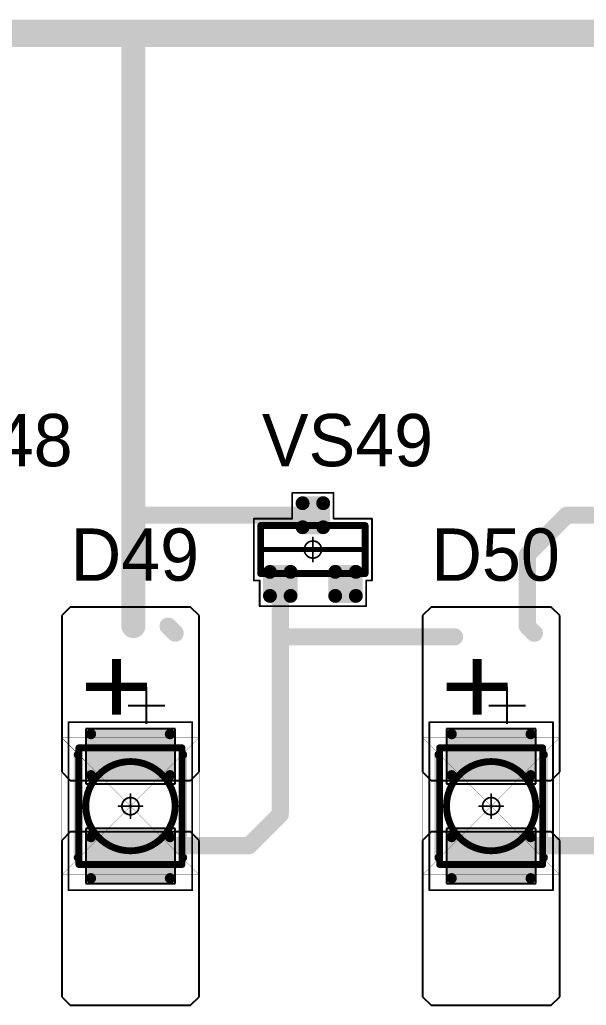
# Model space of a CAD drawing. Header units: millimetres. Extents: x 0 to 775, y 25 to 939.
# Drawn here: x 179.11 to 195.6, y 114.6 to 143.31 of the extents above; entities that cross this region are included whole.
import ezdxf

# ---------------------------------------------------------------- set-up
doc = ezdxf.new("R2010")
doc.units = ezdxf.units.MM
for name, color, linetype in [('Mechanical13', 56, 'Continuous'), ('Mechanical15', 56, 'Continuous'), ('Mechanical9', 56, 'Continuous'), ('TopLayer', 1, 'Continuous'), ('TopOverlay', 2, 'Continuous'), ('TopPaste', 8, 'Continuous'), ('TopSolder', 216, 'Continuous')]:
    doc.layers.add(name, color=color, linetype=linetype)

# ---------------------------------------------------------------- blocks, each defined once
blk = doc.blocks.new('SOT23_20')
at = {"layer": 'Mechanical13', "const_width": 0.2}
for points in [[(-0.7, 1.52), (0.7, 1.52)], [(-0.7, 1.52), (-0.7, -1.52)], [(0.7, 1.52), (0.7, -1.52)], [(-0.7, -1.52), (0.7, -1.52)]]:
    blk.add_lwpolyline(points, dxfattribs=at)
at = {"layer": 'Mechanical13', "const_width": 0.1}
for points in [[(-0.75, 1.52, 1), (-0.65, 1.52, 1)], [(-0.75, 1.52, 1), (-0.65, 1.52, 1)], [(0.65, 1.52, 1), (0.75, 1.52, 1)], [(0.65, 1.52, 1), (0.75, 1.52, 1)], [(-0.75, -1.52, 1), (-0.65, -1.52, 1)], [(-0.75, -1.52, 1), (-0.65, -1.52, 1)], [(0.65, -1.52, 1), (0.75, -1.52, 1)], [(0.65, -1.52, 1), (0.75, -1.52, 1)]]:
    blk.add_lwpolyline(points, format="xyb", close=True, dxfattribs=at)
at = {"layer": 'Mechanical15', "const_width": 0.05}
for points in [[(-0.9, 1.72), (-0.9, 1.55)], [(-0.9, 1.72), (0.9, 1.72)], [(0.9, 1.72), (0.9, 0.6)], [(-1.65, 1.55), (-1.65, -1.55)], [(-1.65, 1.55), (-0.9, 1.55)], [(0.9, 0.6), (1.65, 0.6)], [(1.65, 0.6), (1.65, -0.6)], [(0, 0.35), (0, -0.35)], [(-0.35, 0), (0.35, 0)], [(0.9, -0.6), (1.65, -0.6)], [(0.9, -0.6), (0.9, -1.72)], [(-1.65, -1.55), (-0.9, -1.55)], [(-0.9, -1.55), (-0.9, -1.72)], [(-0.9, -1.72), (0.9, -1.72)]]:
    blk.add_lwpolyline(points, dxfattribs=at)
at = {"layer": 'Mechanical15'}
for points, const_width in [([(-0.913, 1.72, 1), (-0.888, 1.72, 1)], 0.025), ([(-0.913, 1.72, 1), (-0.888, 1.72, 1)], 0.025), ([(0.888, 1.72, 1), (0.913, 1.72, 1)], 0.025), ([(0.888, 1.72, 1), (0.913, 1.72, 1)], 0.025), ([(-1.662, 1.55, 1), (-1.637, 1.55, 1)], 0.025), ([(-1.662, 1.55, 1), (-1.637, 1.55, 1)], 0.025), ([(-0.913, 1.55, 1), (-0.888, 1.55, 1)], 0.025), ([(-0.913, 1.55, 1), (-0.888, 1.55, 1)], 0.025), ([(0.888, 0.6, 1), (0.913, 0.6, 1)], 0.025), ([(0.888, 0.6, 1), (0.913, 0.6, 1)], 0.025), ([(1.637, 0.6, 1), (1.662, 0.6, 1)], 0.025), ([(1.637, 0.6, 1), (1.662, 0.6, 1)], 0.025), ([(-0.012, 0.35, 1), (0.012, 0.35, 1)], 0.025), ([(-0.362, 0, 1), (-0.337, 0, 1)], 0.025), ([(0.25, 0, 1), (-0.25, 0, 1)], 0.05), ([(-0.262, 0, 1), (-0.238, 0, 1)], 0.025), ([(0.238, 0, 1), (0.262, 0, 1)], 0.025), ([(0.337, 0, 1), (0.362, 0, 1)], 0.025), ([(-0.012, -0.35, 1), (0.012, -0.35, 1)], 0.025), ([(0.888, -0.6, 1), (0.913, -0.6, 1)], 0.025), ([(0.888, -0.6, 1), (0.913, -0.6, 1)], 0.025), ([(1.637, -0.6, 1), (1.662, -0.6, 1)], 0.025), ([(1.637, -0.6, 1), (1.662, -0.6, 1)], 0.025), ([(-1.662, -1.55, 1), (-1.637, -1.55, 1)], 0.025), ([(-1.662, -1.55, 1), (-1.637, -1.55, 1)], 0.025), ([(-0.913, -1.55, 1), (-0.888, -1.55, 1)], 0.025), ([(-0.913, -1.55, 1), (-0.888, -1.55, 1)], 0.025), ([(-0.913, -1.72, 1), (-0.888, -1.72, 1)], 0.025), ([(-0.913, -1.72, 1), (-0.888, -1.72, 1)], 0.025), ([(0.888, -1.72, 1), (0.913, -1.72, 1)], 0.025), ([(0.888, -1.72, 1), (0.913, -1.72, 1)], 0.025)]:
    blk.add_lwpolyline(points, format="xyb", close=True, dxfattribs=dict(at, const_width=const_width))
at = {"layer": 'TopLayer', "const_width": 0.1}
for points in [[(-1.4, 1.25, 1), (-1.3, 1.25, 1)], [(-0.7, 1.25, 1), (-0.6, 1.25, 1)], [(-1.4, 0.65, 1), (-1.3, 0.65, 1)], [(-0.7, 0.65, 1), (-0.6, 0.65, 1)], [(0.6, 0.3, 1), (0.7, 0.3, 1)], [(1.3, 0.3, 1), (1.4, 0.3, 1)], [(0.6, -0.3, 1), (0.7, -0.3, 1)], [(1.3, -0.3, 1), (1.4, -0.3, 1)], [(-1.4, -0.65, 1), (-1.3, -0.65, 1)], [(-0.7, -0.65, 1), (-0.6, -0.65, 1)], [(-1.4, -1.25, 1), (-1.3, -1.25, 1)], [(-0.7, -1.25, 1), (-0.6, -1.25, 1)]]:
    blk.add_lwpolyline(points, format="xyb", close=True, dxfattribs=at)
at = {"layer": 'TopLayer'}
for points in [[(-1.45, 1.25), (-1.45, 0.65), (-0.55, 1.25), (-0.55, 0.65)], [(-1.35, 1.35), (-1.35, 0.55), (-0.65, 1.35), (-0.65, 0.55)], [(0.55, 0.3), (0.55, -0.3), (1.45, 0.3), (1.45, -0.3)], [(0.65, 0.4), (0.65, -0.4), (1.35, 0.4), (1.35, -0.4)], [(-1.35, -0.55), (-1.35, -1.35), (-0.65, -0.55), (-0.65, -1.35)], [(-1.45, -0.65), (-1.45, -1.25), (-0.55, -0.65), (-0.55, -1.25)]]:
    blk.add_solid(points, dxfattribs=at)
at = {"layer": 'TopOverlay', "const_width": 0.15}
blk.add_lwpolyline([(0, 1.5), (0, -1.5)], dxfattribs=at)
at = {"layer": 'TopOverlay', "const_width": 0.075}
for points in [[(-0.038, 1.5, 1), (0.038, 1.5, 1)], [(-0.038, -1.5, 1), (0.038, -1.5, 1)]]:
    blk.add_lwpolyline(points, format="xyb", close=True, dxfattribs=at)
at = {"layer": 'TopPaste', "const_width": 0.075}
for points in [[(-1.387, 1.25, 1), (-1.313, 1.25, 1)], [(-0.687, 1.25, 1), (-0.613, 1.25, 1)], [(-1.387, 0.65, 1), (-1.313, 0.65, 1)], [(-0.687, 0.65, 1), (-0.613, 0.65, 1)], [(0.613, 0.3, 1), (0.687, 0.3, 1)], [(1.313, 0.3, 1), (1.387, 0.3, 1)], [(0.613, -0.3, 1), (0.687, -0.3, 1)], [(1.313, -0.3, 1), (1.387, -0.3, 1)], [(-1.387, -0.65, 1), (-1.313, -0.65, 1)], [(-0.687, -0.65, 1), (-0.613, -0.65, 1)], [(-1.387, -1.25, 1), (-1.313, -1.25, 1)], [(-0.687, -1.25, 1), (-0.613, -1.25, 1)]]:
    blk.add_lwpolyline(points, format="xyb", close=True, dxfattribs=at)
at = {"layer": 'TopPaste'}
for points in [[(-1.425, 1.25), (-1.425, 0.65), (-0.575, 1.25), (-0.575, 0.65)], [(-1.35, 1.325), (-1.35, 0.575), (-0.65, 1.325), (-0.65, 0.575)], [(0.575, 0.3), (0.575, -0.3), (1.425, 0.3), (1.425, -0.3)], [(0.65, 0.375), (0.65, -0.375), (1.35, 0.375), (1.35, -0.375)], [(-1.425, -0.65), (-1.425, -1.25), (-0.575, -0.65), (-0.575, -1.25)], [(-1.35, -0.575), (-1.35, -1.325), (-0.65, -0.575), (-0.65, -1.325)]]:
    blk.add_solid(points, dxfattribs=at)
at = {"layer": 'TopSolder', "const_width": 0.202}
for points in [[(-1.451, 1.25, 1), (-1.249, 1.25, 1)], [(-0.751, 1.25, 1), (-0.549, 1.25, 1)], [(-1.451, 0.65, 1), (-1.249, 0.65, 1)], [(-0.751, 0.65, 1), (-0.549, 0.65, 1)], [(0.549, 0.3, 1), (0.751, 0.3, 1)], [(1.249, 0.3, 1), (1.451, 0.3, 1)], [(0.549, -0.3, 1), (0.751, -0.3, 1)], [(1.249, -0.3, 1), (1.451, -0.3, 1)], [(-1.451, -0.65, 1), (-1.249, -0.65, 1)], [(-0.751, -0.65, 1), (-0.549, -0.65, 1)], [(-1.451, -1.25, 1), (-1.249, -1.25, 1)], [(-0.751, -1.25, 1), (-0.549, -1.25, 1)]]:
    blk.add_lwpolyline(points, format="xyb", close=True, dxfattribs=at)
at = {"layer": 'TopSolder'}
for points in [[(-1.35, 1.452), (-1.35, 0.448), (-0.65, 1.452), (-0.65, 0.448)], [(-1.552, 1.25), (-1.552, 0.65), (-0.448, 1.25), (-0.448, 0.65)], [(0.448, 0.3), (0.448, -0.3), (1.552, 0.3), (1.552, -0.3)], [(0.65, 0.502), (0.65, -0.502), (1.35, 0.502), (1.35, -0.502)], [(-1.35, -0.448), (-1.35, -1.452), (-0.65, -0.448), (-0.65, -1.452)], [(-1.552, -0.65), (-1.552, -1.25), (-0.448, -0.65), (-0.448, -1.25)]]:
    blk.add_solid(points, dxfattribs=at)
blk = doc.blocks.new('T66G_112')
at = {"layer": 'Mechanical13'}
for p, q in [((2.936, 0.071), (2.936, -1)), ((2.4, -0.464), (3.471, -0.464))]:
    blk.add_line(p, q, dxfattribs=at)
at = {"layer": 'Mechanical13', "const_width": 0.2}
for points in [[(-1.7, 1.5), (-1.7, -1.5)], [(-1.7, 1.5), (1.7, 1.5)], [(1.7, 1.5), (1.7, -1.5)], [(-1.7, -1.5), (1.7, -1.5)]]:
    blk.add_lwpolyline(points, dxfattribs=at)
at = {"layer": 'Mechanical13'}
for points, const_width in [([(-1.75, 1.5, 1), (-1.65, 1.5, 1)], 0.1), ([(-1.75, 1.5, 1), (-1.65, 1.5, 1)], 0.1), ([(1.65, 1.5, 1), (1.75, 1.5, 1)], 0.1), ([(1.65, 1.5, 1), (1.75, 1.5, 1)], 0.1), ([(1.3, 0, 1), (-1.3, 0, 1)], 0.2), ([(-1.35, 0, 1), (-1.25, 0, 1)], 0.1), ([(1.25, 0, 1), (1.35, 0, 1)], 0.1), ([(-1.75, -1.5, 1), (-1.65, -1.5, 1)], 0.1), ([(-1.75, -1.5, 1), (-1.65, -1.5, 1)], 0.1), ([(1.65, -1.5, 1), (1.75, -1.5, 1)], 0.1), ([(1.65, -1.5, 1), (1.75, -1.5, 1)], 0.1)]:
    blk.add_lwpolyline(points, format="xyb", close=True, dxfattribs=dict(at, const_width=const_width))
at = {"layer": 'Mechanical15', "const_width": 0.05}
for points in [[(-2.45, 1.8), (2.45, 1.8)], [(-2.45, 1.8), (-2.45, -1.8)], [(2.45, 1.8), (2.45, -1.8)], [(0, 0.35), (0, -0.35)], [(-0.35, 0), (0.35, 0)], [(-2.45, -1.8), (2.45, -1.8)]]:
    blk.add_lwpolyline(points, dxfattribs=at)
at = {"layer": 'Mechanical15'}
for points, const_width in [([(-2.462, 1.8, 1), (-2.438, 1.8, 1)], 0.025), ([(-2.462, 1.8, 1), (-2.438, 1.8, 1)], 0.025), ([(2.438, 1.8, 1), (2.462, 1.8, 1)], 0.025), ([(2.438, 1.8, 1), (2.462, 1.8, 1)], 0.025), ([(-0.012, 0.35, 1), (0.012, 0.35, 1)], 0.025), ([(-0.362, 0, 1), (-0.337, 0, 1)], 0.025), ([(0.25, 0, 1), (-0.25, 0, 1)], 0.05), ([(-0.262, 0, 1), (-0.238, 0, 1)], 0.025), ([(0.238, 0, 1), (0.262, 0, 1)], 0.025), ([(0.337, 0, 1), (0.362, 0, 1)], 0.025), ([(-0.012, -0.35, 1), (0.012, -0.35, 1)], 0.025), ([(-2.462, -1.8, 1), (-2.438, -1.8, 1)], 0.025), ([(-2.462, -1.8, 1), (-2.438, -1.8, 1)], 0.025), ([(2.438, -1.8, 1), (2.462, -1.8, 1)], 0.025), ([(2.438, -1.8, 1), (2.462, -1.8, 1)], 0.025)]:
    blk.add_lwpolyline(points, format="xyb", close=True, dxfattribs=dict(at, const_width=const_width))
at = {"layer": 'TopLayer'}
for p, q in [((-5.55, 2), (-5.8, 1.75)), ((-5.8, 1.75), (-5.8, -1.75)), ((-1, 2), (-5.55, 2)), ((-0.75, 1.75), (-1, 2)), ((-0.75, -1.75), (-0.75, 1.75)), ((1, 2), (0.75, 1.75)), ((0.75, 1.75), (0.75, -1.75)), ((5.55, 2), (1, 2)), ((5.8, 1.75), (5.55, 2)), ((5.8, -1.75), (5.8, 1.75)), ((-5.8, -1.75), (-5.55, -2)), ((-5.55, -2), (-1, -2)), ((-1, -2), (-0.75, -1.75)), ((0.75, -1.75), (1, -2)), ((1, -2), (5.55, -2)), ((5.55, -2), (5.8, -1.75))]:
    blk.add_line(p, q, dxfattribs=at)
at = {"layer": 'TopLayer', "const_width": 0.15}
for points in [[(-2.175, 1.15, 1), (-2.025, 1.15, 1)], [(-0.975, 1.15, 1), (-0.825, 1.15, 1)], [(0.825, 1.15, 1), (0.975, 1.15, 1)], [(2.025, 1.15, 1), (2.175, 1.15, 1)], [(-2.175, -1.15, 1), (-2.025, -1.15, 1)], [(-0.975, -1.15, 1), (-0.825, -1.15, 1)], [(0.825, -1.15, 1), (0.975, -1.15, 1)], [(2.025, -1.15, 1), (2.175, -1.15, 1)]]:
    blk.add_lwpolyline(points, format="xyb", close=True, dxfattribs=at)
at = {"layer": 'TopLayer'}
for points in [[(-0.75, 1.15), (-2.25, 1.15), (-0.75, -1.15), (-2.25, -1.15)], [(-0.9, 1.3), (-2.1, 1.3), (-0.9, -1.3), (-2.1, -1.3)], [(2.25, 1.15), (0.75, 1.15), (2.25, -1.15), (0.75, -1.15)], [(2.1, 1.3), (0.9, 1.3), (2.1, -1.3), (0.9, -1.3)]]:
    blk.add_solid(points, dxfattribs=at)
at = {"layer": 'TopOverlay', "const_width": 0.25}
for points in [[(-1.5, 1.525), (1.5, 1.525)], [(-1.5, -1.525), (1.5, -1.525)]]:
    blk.add_lwpolyline(points, dxfattribs=at)
at = {"layer": 'TopOverlay', "const_width": 0.125}
for points in [[(-1.562, 1.525, 1), (-1.438, 1.525, 1)], [(1.438, 1.525, 1), (1.562, 1.525, 1)], [(-1.562, -1.525, 1), (-1.438, -1.525, 1)], [(1.438, -1.525, 1), (1.562, -1.525, 1)]]:
    blk.add_lwpolyline(points, format="xyb", close=True, dxfattribs=at)
at = {"layer": 'TopPaste', "const_width": 0.125}
for points in [[(-2.163, 1.15, 1), (-2.038, 1.15, 1)], [(-0.963, 1.15, 1), (-0.838, 1.15, 1)], [(0.838, 1.15, 1), (0.963, 1.15, 1)], [(2.038, 1.15, 1), (2.163, 1.15, 1)], [(-2.163, -1.15, 1), (-2.038, -1.15, 1)], [(-0.963, -1.15, 1), (-0.838, -1.15, 1)], [(0.838, -1.15, 1), (0.963, -1.15, 1)], [(2.038, -1.15, 1), (2.163, -1.15, 1)]]:
    blk.add_lwpolyline(points, format="xyb", close=True, dxfattribs=at)
at = {"layer": 'TopPaste'}
for points in [[(-0.775, 1.15), (-2.225, 1.15), (-0.775, -1.15), (-2.225, -1.15)], [(-0.9, 1.275), (-2.1, 1.275), (-0.9, -1.275), (-2.1, -1.275)], [(2.225, 1.15), (0.775, 1.15), (2.225, -1.15), (0.775, -1.15)], [(2.1, 1.275), (0.9, 1.275), (2.1, -1.275), (0.9, -1.275)]]:
    blk.add_solid(points, dxfattribs=at)
at = {"layer": 'TopSolder'}
for p, q in [((-2.25, 1.3), (-2.25, -1.3)), ((-0.65, 1.3), (-2.25, 1.3)), ((-0.65, -1.3), (-0.65, 1.3)), ((0.65, 1.3), (0.65, -1.3)), ((2.25, 1.3), (0.65, 1.3)), ((2.25, -1.3), (2.25, 1.3)), ((-2.25, -1.3), (-0.65, -1.3)), ((0.65, -1.3), (2.25, -1.3))]:
    blk.add_line(p, q, dxfattribs=at)
at = {"layer": 'TopOverlay'}
blk.add_text('+', height=2.5, dxfattribs=at).set_placement((2.5, -0.8))
blk = doc.blocks.new('T66G_113')
at = {"layer": 'Mechanical13'}
for p, q in [((2.936, 0.071), (2.936, -1)), ((2.4, -0.464), (3.471, -0.464))]:
    blk.add_line(p, q, dxfattribs=at)
at = {"layer": 'Mechanical13', "const_width": 0.2}
for points in [[(-1.7, 1.5), (-1.7, -1.5)], [(-1.7, 1.5), (1.7, 1.5)], [(1.7, 1.5), (1.7, -1.5)], [(-1.7, -1.5), (1.7, -1.5)]]:
    blk.add_lwpolyline(points, dxfattribs=at)
at = {"layer": 'Mechanical13'}
for points, const_width in [([(-1.75, 1.5, 1), (-1.65, 1.5, 1)], 0.1), ([(-1.75, 1.5, 1), (-1.65, 1.5, 1)], 0.1), ([(1.65, 1.5, 1), (1.75, 1.5, 1)], 0.1), ([(1.65, 1.5, 1), (1.75, 1.5, 1)], 0.1), ([(1.3, 0, 1), (-1.3, 0, 1)], 0.2), ([(-1.35, 0, 1), (-1.25, 0, 1)], 0.1), ([(1.25, 0, 1), (1.35, 0, 1)], 0.1), ([(-1.75, -1.5, 1), (-1.65, -1.5, 1)], 0.1), ([(-1.75, -1.5, 1), (-1.65, -1.5, 1)], 0.1), ([(1.65, -1.5, 1), (1.75, -1.5, 1)], 0.1), ([(1.65, -1.5, 1), (1.75, -1.5, 1)], 0.1)]:
    blk.add_lwpolyline(points, format="xyb", close=True, dxfattribs=dict(at, const_width=const_width))
at = {"layer": 'Mechanical15', "const_width": 0.05}
for points in [[(-2.45, 1.8), (2.45, 1.8)], [(-2.45, 1.8), (-2.45, -1.8)], [(2.45, 1.8), (2.45, -1.8)], [(0, 0.35), (0, -0.35)], [(-0.35, 0), (0.35, 0)], [(-2.45, -1.8), (2.45, -1.8)]]:
    blk.add_lwpolyline(points, dxfattribs=at)
at = {"layer": 'Mechanical15'}
for points, const_width in [([(-2.462, 1.8, 1), (-2.438, 1.8, 1)], 0.025), ([(-2.462, 1.8, 1), (-2.438, 1.8, 1)], 0.025), ([(2.438, 1.8, 1), (2.462, 1.8, 1)], 0.025), ([(2.438, 1.8, 1), (2.462, 1.8, 1)], 0.025), ([(-0.012, 0.35, 1), (0.012, 0.35, 1)], 0.025), ([(-0.362, 0, 1), (-0.337, 0, 1)], 0.025), ([(0.25, 0, 1), (-0.25, 0, 1)], 0.05), ([(-0.262, 0, 1), (-0.238, 0, 1)], 0.025), ([(0.238, 0, 1), (0.262, 0, 1)], 0.025), ([(0.337, 0, 1), (0.362, 0, 1)], 0.025), ([(-0.012, -0.35, 1), (0.012, -0.35, 1)], 0.025), ([(-2.462, -1.8, 1), (-2.438, -1.8, 1)], 0.025), ([(-2.462, -1.8, 1), (-2.438, -1.8, 1)], 0.025), ([(2.438, -1.8, 1), (2.462, -1.8, 1)], 0.025), ([(2.438, -1.8, 1), (2.462, -1.8, 1)], 0.025)]:
    blk.add_lwpolyline(points, format="xyb", close=True, dxfattribs=dict(at, const_width=const_width))
at = {"layer": 'TopLayer'}
for p, q in [((-5.55, 2), (-5.8, 1.75)), ((-5.8, 1.75), (-5.8, -1.75)), ((-1, 2), (-5.55, 2)), ((-0.75, 1.75), (-1, 2)), ((-0.75, -1.75), (-0.75, 1.75)), ((1, 2), (0.75, 1.75)), ((0.75, 1.75), (0.75, -1.75)), ((5.55, 2), (1, 2)), ((5.8, 1.75), (5.55, 2)), ((5.8, -1.75), (5.8, 1.75)), ((-5.8, -1.75), (-5.55, -2)), ((-5.55, -2), (-1, -2)), ((-1, -2), (-0.75, -1.75)), ((0.75, -1.75), (1, -2)), ((1, -2), (5.55, -2)), ((5.55, -2), (5.8, -1.75))]:
    blk.add_line(p, q, dxfattribs=at)
at = {"layer": 'TopLayer', "const_width": 0.15}
for points in [[(-2.175, 1.15, 1), (-2.025, 1.15, 1)], [(-0.975, 1.15, 1), (-0.825, 1.15, 1)], [(0.825, 1.15, 1), (0.975, 1.15, 1)], [(2.025, 1.15, 1), (2.175, 1.15, 1)], [(-2.175, -1.15, 1), (-2.025, -1.15, 1)], [(-0.975, -1.15, 1), (-0.825, -1.15, 1)], [(0.825, -1.15, 1), (0.975, -1.15, 1)], [(2.025, -1.15, 1), (2.175, -1.15, 1)]]:
    blk.add_lwpolyline(points, format="xyb", close=True, dxfattribs=at)
at = {"layer": 'TopLayer'}
for points in [[(-0.75, 1.15), (-2.25, 1.15), (-0.75, -1.15), (-2.25, -1.15)], [(-0.9, 1.3), (-2.1, 1.3), (-0.9, -1.3), (-2.1, -1.3)], [(2.25, 1.15), (0.75, 1.15), (2.25, -1.15), (0.75, -1.15)], [(2.1, 1.3), (0.9, 1.3), (2.1, -1.3), (0.9, -1.3)]]:
    blk.add_solid(points, dxfattribs=at)
at = {"layer": 'TopOverlay', "const_width": 0.25}
for points in [[(-1.5, 1.525), (1.5, 1.525)], [(-1.5, -1.525), (1.5, -1.525)]]:
    blk.add_lwpolyline(points, dxfattribs=at)
at = {"layer": 'TopOverlay', "const_width": 0.125}
for points in [[(-1.562, 1.525, 1), (-1.438, 1.525, 1)], [(1.438, 1.525, 1), (1.562, 1.525, 1)], [(-1.562, -1.525, 1), (-1.438, -1.525, 1)], [(1.438, -1.525, 1), (1.562, -1.525, 1)]]:
    blk.add_lwpolyline(points, format="xyb", close=True, dxfattribs=at)
at = {"layer": 'TopPaste', "const_width": 0.125}
for points in [[(-2.163, 1.15, 1), (-2.038, 1.15, 1)], [(-0.963, 1.15, 1), (-0.838, 1.15, 1)], [(0.838, 1.15, 1), (0.963, 1.15, 1)], [(2.038, 1.15, 1), (2.163, 1.15, 1)], [(-2.163, -1.15, 1), (-2.038, -1.15, 1)], [(-0.963, -1.15, 1), (-0.838, -1.15, 1)], [(0.838, -1.15, 1), (0.963, -1.15, 1)], [(2.038, -1.15, 1), (2.163, -1.15, 1)]]:
    blk.add_lwpolyline(points, format="xyb", close=True, dxfattribs=at)
at = {"layer": 'TopPaste'}
for points in [[(-0.775, 1.15), (-2.225, 1.15), (-0.775, -1.15), (-2.225, -1.15)], [(-0.9, 1.275), (-2.1, 1.275), (-0.9, -1.275), (-2.1, -1.275)], [(2.225, 1.15), (0.775, 1.15), (2.225, -1.15), (0.775, -1.15)], [(2.1, 1.275), (0.9, 1.275), (2.1, -1.275), (0.9, -1.275)]]:
    blk.add_solid(points, dxfattribs=at)
at = {"layer": 'TopSolder'}
for p, q in [((-2.25, 1.3), (-2.25, -1.3)), ((-0.65, 1.3), (-2.25, 1.3)), ((-0.65, -1.3), (-0.65, 1.3)), ((0.65, 1.3), (0.65, -1.3)), ((2.25, 1.3), (0.65, 1.3)), ((2.25, -1.3), (2.25, 1.3)), ((-2.25, -1.3), (-0.65, -1.3)), ((0.65, -1.3), (2.25, -1.3))]:
    blk.add_line(p, q, dxfattribs=at)
at = {"layer": 'TopOverlay'}
blk.add_text('+', height=2.5, dxfattribs=at).set_placement((2.5, -0.8))

msp = doc.modelspace()

# ---------------------------------------------------------------- linework, layer by layer
at = {"layer": 'Mechanical9'}
for points, const_width in [([(180.333, 122.4), (184.333, 122.4)], 0.0127), ([(180.333, 118.4), (180.333, 122.4)], 0.0127), ([(180.333, 118.4), (184.333, 122.4)], 0.01), ([(180.333, 122.4), (184.333, 118.4)], 0.01), ([(184.333, 118.4), (184.333, 122.4)], 0.0127), ([(190.833, 122.4), (194.833, 122.4)], 0.0127), ([(190.833, 118.4), (190.833, 122.4)], 0.0127), ([(190.833, 118.4), (194.833, 122.4)], 0.01), ([(190.833, 122.4), (194.833, 118.4)], 0.01), ([(194.833, 118.4), (194.833, 122.4)], 0.0127), ([(180.333, 118.4), (184.333, 118.4)], 0.0127), ([(190.833, 118.4), (194.833, 118.4)], 0.0127)]:
    msp.add_lwpolyline(points, dxfattribs=dict(at, const_width=const_width))
for points, const_width in [([(180.33, 122.4, 1), (180.336, 122.4, 1)], 0.00635), ([(180.33, 122.4, 1), (180.336, 122.4, 1)], 0.00635), ([(180.33, 122.4, 1), (180.335, 122.4, 1)], 0.005), ([(184.33, 122.4, 1), (184.336, 122.4, 1)], 0.00635), ([(184.33, 122.4, 1), (184.336, 122.4, 1)], 0.00635), ([(184.33, 122.4, 1), (184.335, 122.4, 1)], 0.005), ([(190.83, 122.4, 1), (190.836, 122.4, 1)], 0.00635), ([(190.83, 122.4, 1), (190.836, 122.4, 1)], 0.00635), ([(190.83, 122.4, 1), (190.835, 122.4, 1)], 0.005), ([(194.83, 122.4, 1), (194.836, 122.4, 1)], 0.00635), ([(194.83, 122.4, 1), (194.836, 122.4, 1)], 0.00635), ([(194.83, 122.4, 1), (194.835, 122.4, 1)], 0.005), ([(180.33, 118.4, 1), (180.336, 118.4, 1)], 0.00635), ([(180.33, 118.4, 1), (180.336, 118.4, 1)], 0.00635), ([(180.33, 118.4, 1), (180.335, 118.4, 1)], 0.005), ([(184.33, 118.4, 1), (184.336, 118.4, 1)], 0.00635), ([(184.33, 118.4, 1), (184.336, 118.4, 1)], 0.00635), ([(184.33, 118.4, 1), (184.335, 118.4, 1)], 0.005), ([(190.83, 118.4, 1), (190.836, 118.4, 1)], 0.00635), ([(190.83, 118.4, 1), (190.836, 118.4, 1)], 0.00635), ([(190.83, 118.4, 1), (190.835, 118.4, 1)], 0.005), ([(194.83, 118.4, 1), (194.836, 118.4, 1)], 0.00635), ([(194.83, 118.4, 1), (194.836, 118.4, 1)], 0.00635), ([(194.83, 118.4, 1), (194.835, 118.4, 1)], 0.005)]:
    msp.add_lwpolyline(points, format="xyb", close=True, dxfattribs=dict(at, const_width=const_width))
at = {"layer": 'TopLayer'}
for points, const_width in [([(154.138, 142.909), (182.339, 142.909)], 0.8), ([(182.339, 142.909), (199.995, 142.909)], 0.8), ([(182.339, 142.909), (182.42, 142.828)], 0.7), ([(182.42, 128.886), (182.42, 142.828)], 0.7), ([(182.42, 125.645), (182.42, 128.886)], 0.7), ([(182.42, 128.886), (182.431, 128.875)], 0.5), ([(182.431, 128.875), (187.644, 128.875)], 0.5), ([(193.884, 127.724), (195.035, 128.875)], 0.5), ([(195.035, 128.875), (198.1, 128.875)], 0.5), ([(193.884, 125.644), (193.884, 127.724)], 0.5), ([(186.694, 120.16), (186.694, 126.875)], 0.5), ([(183.428, 125.644), (183.634, 125.438)], 0.5), ([(193.884, 125.644), (194.09, 125.438)], 0.5), ([(186.694, 125.332), (191.767, 125.332)], 0.5), ([(185.783, 119.249), (186.694, 120.16)], 0.5), ([(183.342, 119.249), (185.783, 119.249)], 0.5), ([(193.798, 119.249), (196.239, 119.249)], 0.5)]:
    msp.add_lwpolyline(points, dxfattribs=dict(at, const_width=const_width))
for points, const_width in [([(182.139, 142.909, 1), (182.539, 142.909, 1)], 0.4), ([(182.139, 142.909, 1), (182.539, 142.909, 1)], 0.4), ([(182.164, 142.909, 1), (182.514, 142.909, 1)], 0.35), ([(182.245, 142.828, 1), (182.595, 142.828, 1)], 0.35), ([(182.245, 142.828, 1), (182.595, 142.828, 1)], 0.35), ([(182.245, 128.886, 1), (182.595, 128.886, 1)], 0.35), ([(182.245, 128.886, 1), (182.595, 128.886, 1)], 0.35), ([(182.295, 128.886, 1), (182.545, 128.886, 1)], 0.25), ([(182.306, 128.875, 1), (182.556, 128.875, 1)], 0.25), ([(182.306, 128.875, 1), (182.556, 128.875, 1)], 0.25), ([(187.519, 128.875, 1), (187.769, 128.875, 1)], 0.25), ([(194.91, 128.875, 1), (195.16, 128.875, 1)], 0.25), ([(194.91, 128.875, 1), (195.16, 128.875, 1)], 0.25), ([(193.759, 127.724, 1), (194.009, 127.724, 1)], 0.25), ([(193.759, 127.724, 1), (194.009, 127.724, 1)], 0.25), ([(186.569, 126.875, 1), (186.819, 126.875, 1)], 0.25), ([(182.245, 125.645, 1), (182.595, 125.645, 1)], 0.35), ([(183.303, 125.644, 1), (183.553, 125.644, 1)], 0.25), ([(193.759, 125.644, 1), (194.009, 125.644, 1)], 0.25), ([(193.759, 125.644, 1), (194.009, 125.644, 1)], 0.25), ([(183.509, 125.438, 1), (183.759, 125.438, 1)], 0.25), ([(186.569, 125.332, 1), (186.819, 125.332, 1)], 0.25), ([(191.642, 125.332, 1), (191.892, 125.332, 1)], 0.25), ([(193.965, 125.438, 1), (194.215, 125.438, 1)], 0.25), ([(186.569, 120.16, 1), (186.819, 120.16, 1)], 0.25), ([(186.569, 120.16, 1), (186.819, 120.16, 1)], 0.25), ([(183.217, 119.249, 1), (183.467, 119.249, 1)], 0.25), ([(185.658, 119.249, 1), (185.908, 119.249, 1)], 0.25), ([(185.658, 119.249, 1), (185.908, 119.249, 1)], 0.25), ([(193.673, 119.249, 1), (193.923, 119.249, 1)], 0.25)]:
    msp.add_lwpolyline(points, format="xyb", close=True, dxfattribs=dict(at, const_width=const_width))

# ---------------------------------------------------------------- block references
at = {"rotation": 90}
for name, p in [('SOT23_20', (187.644, 127.875)), ('T66G_113', (182.333, 120.4)), ('T66G_112', (192.833, 120.4))]:
    msp.add_blockref(name, p, dxfattribs=at)

# ---------------------------------------------------------------- texts
at = {"layer": 'TopOverlay'}
for s, p in [('VS48', (175.664, 130.301)), ('VS49', (186.158, 130.301)), ('D49', (180.593, 126.966)), ('D50', (191.093, 126.966))]:
    msp.add_text(s, height=1.524, dxfattribs=at).set_placement(p)

doc.saveas('drawing.dxf')
